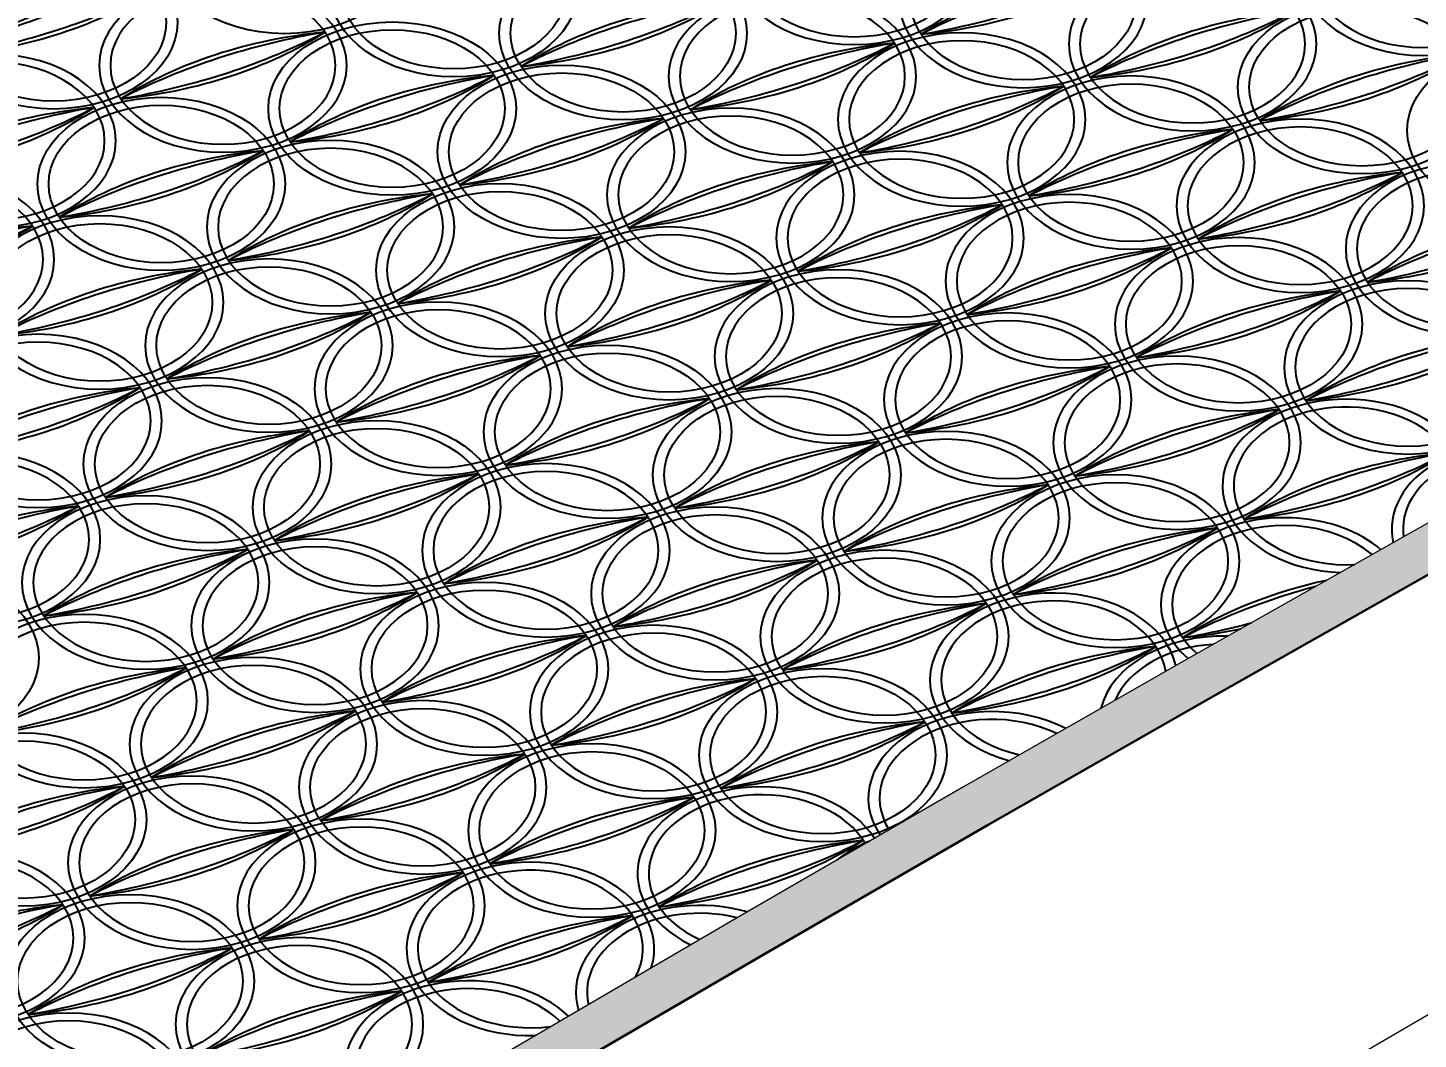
# Model space of a CAD drawing. Extents: x -2611510 to 954358, y -247163 to 181535.
# Drawn here: x 176017 to 182191, y 44740 to 49232 of the extents above; entities that cross this region are included whole.
import ezdxf

# ---------------------------------------------------------------- set-up
doc = ezdxf.new("R2010")
doc.units = 0
doc.linetypes.add('CENTER', pattern=[2, 1.25, -0.25, 0.25, -0.25])
doc.layers.get('Defpoints').update_dxf_attribs({"color": 8})
for name, color, linetype, lineweight in [('标注', 3, 'Continuous', 18), ('桥 中心线', 5, 'CENTER', 15), ('桥 构造粗实', 1, 'Continuous', 30)]:
    doc.layers.add(name, color=color, linetype=linetype, lineweight=lineweight)
doc.styles.add('仿宋字', font='仿宋_GB2312.TTF', dxfattribs={"width": 0.7})
doc.dimstyles.new('750', dxfattribs={"dimscale": 0, "dimtxt": 2.5, "dimasz": 1, "dimexe": 1, "dimexo": 1, "dimgap": 0, "dimtad": 0, "dimdec": 0, "dimlfac": 0.1, "dimrnd": 0.1, "dimzin": 12, "dimdsep": 46, "dimtxsty": '仿宋字', "dimblk": 'OBLIQUE', "dimcen": -1, "dimclrd": 256, "dimclre": 256, "dimclrt": 256, "dimadec": 4, "dimazin": 0, "dimtp": 2, "dimtm": 3, "dimtfac": 0.5, "dimtdec": 0, "dimtmove": 2, "dimatfit": 3, "dimldrblk": 'OBLIQUE', "dimfxl": 3, "dimfxlon": 1, "dimtvp": 0.7, "dimtolj": 1, "dimtzin": 12, "dimarcsym": 0})

# ---------------------------------------------------------------- blocks, each defined once
blk = doc.blocks.new('332323')
at = {"color": 8}
for centre, major_axis in [((6524, 9735.4), (550, 0)), ((7275.7, 9543.9), (550, 0)), ((7275.7, 9543.9), (500, 0)), ((9804.6, 9495.5), (500, 0)), ((5498.6, 9400.7), (550, 0)), ((5498.6, 9400.7), (500, 0)), ((8027.5, 9352.4), (550, 0)), ((8027.5, 9352.4), (500, 0)), ((11308.1, 9112.5), (550, 0)), ((11308.1, 9112.5), (500, 0)), ((7002.1, 9017.7), (550, 0)), ((7002.1, 9017.7), (500, 0)), ((12059.9, 8920.9), (550, 0)), ((7753.9, 8826.1), (550, 0)), ((7753.9, 8826.1), (500, 0)), ((10282.8, 8777.8), (500, 0)), ((5976.7, 8683), (550, 0)), ((5976.7, 8683), (500, 0)), ((7480.3, 8299.9), (550, 0)), ((7480.3, 8299.9), (500, 0)), ((5703.1, 8156.7), (500, 0)), ((8232, 8108.4), (550, 0)), ((8232, 8108.4), (500, 0)), ((10760.9, 8060), (500, 0)), ((6454.9, 7965.2), (500, 0)), ((7958.4, 7582.1), (550, 0)), ((7958.4, 7582.1), (500, 0)), ((6181.3, 7439), (550, 0)), ((6181.3, 7439), (500, 0)), ((8710.1, 7390.6), (550, 0)), ((8710.1, 7390.6), (500, 0)), ((6933, 7247.5), (550, 0)), ((6933, 7247.5), (500, 0)), ((10213.7, 7007.6), (550, 0)), ((10213.7, 7007.6), (500, 0)), ((8436.5, 6864.4), (550, 0)), ((8436.5, 6864.4), (500, 0)), ((9188.3, 6672.9), (550, 0)), ((9188.3, 6672.9), (500, 0)), ((4882.3, 6578.1), (550, 0)), ((7411.2, 6529.7), (550, 0)), ((7411.2, 6529.7), (500, 0)), ((8914.7, 6146.6), (550, 0)), ((8914.7, 6146.6), (500, 0)), ((7137.5, 6003.5), (500, 0)), ((5360.4, 5860.3), (550, 0)), ((5360.4, 5860.3), (500, 0)), ((7889.3, 5811.9), (500, 0)), ((5838.6, 5142.5), (550, 0)), ((5838.6, 5142.5), (500, 0))]:
    blk.add_ellipse(centre, major_axis=major_axis, ratio=0.7, dxfattribs=at)
for centre, major_axis, start_param, end_param in [((9052.9, 9687.1), (-550, 0), 3.141593, 9.424778), ((9052.9, 9687.1), (-500, 0), 3.141593, 9.424778), ((11581.7, 9638.7), (-550, 0), 3.141593, 9.424778), ((11581.7, 9638.7), (-500, 0), 3.141593, 9.424778), ((9804.6, 9495.5), (-550, 0), 3.141593, 9.424778), ((10489.8, 8467), (1696.6, 0), 1.707987, 2.30627), ((10842.1, 7938.2), (-2505.2, 0), -1.335396, -0.933532), ((9119.4, 10524.1), (-1696.6, 0), 1.707987, 2.30627), ((8767.2, 11052.9), (2505.2, 0), -1.335396, -0.933532), ((10556.4, 9304), (-550, 0), 3.141593, 9.424778), ((10556.4, 9304), (-500, 0), 3.141593, 9.424778), ((6250.4, 9209.2), (-550, 0), 3.141593, 9.424778), ((6183.8, 8372.2), (1696.6, 0), 1.707987, 2.30627), ((6536.1, 7843.4), (2505.2, 0), 1.806196, 2.208061), ((4813.4, 10429.3), (-1696.6, 0), 1.707987, 2.30627), ((4461.2, 10958.1), (2505.2, 0), -1.335396, -0.933532), ((6250.4, 9209.2), (-500, 0), 3.141593, 9.424778), ((8779.2, 9160.8), (-550, 0), 3.141593, 9.424778), ((8779.2, 9160.8), (-500, 0), 3.141593, 9.424778), ((8712.7, 8323.8), (1696.6, 0), 1.707987, 2.30627), ((9064.9, 7795), (-2505.2, 0), -1.335396, -0.933532), ((7342.3, 10380.9), (-1696.6, 0), 1.707987, 2.30627), ((6990, 10909.7), (-2505.2, 0), 1.806196, 2.208061), ((11241.6, 8275.4), (1696.6, 0), 1.707987, 2.30627), ((11593.8, 7746.6), (-2505.2, 0), -1.335396, -0.933532), ((9871.2, 10332.6), (-1696.6, 0), 1.707987, 2.30627), ((9518.9, 10861.4), (2505.2, 0), -1.335396, -0.933532), ((6935.6, 8180.6), (1696.6, 0), 1.707987, 2.30627), ((7287.8, 7651.8), (-2505.2, 0), -1.335396, -0.933532), ((5565.2, 10237.8), (-1696.6, 0), 1.707987, 2.30627), ((5212.9, 10766.6), (2505.2, 0), -1.335396, -0.933532), ((9531, 8969.3), (-550, 0), 3.141593, 9.424778), ((9464.4, 8132.3), (-1696.6, 0), -1.433605, -0.835323), ((9816.7, 7603.5), (-2505.2, 0), -1.335396, -0.933532), ((8094.1, 10189.4), (1696.6, 0), -1.433605, -0.835323), ((7741.8, 10718.2), (2505.2, 0), -1.335396, -0.933532), ((9531, 8969.3), (-500, 0), 3.141593, 9.424778), ((5225, 8874.5), (-550, 0), 3.141593, 9.424778), ((5225, 8874.5), (-500, 0), 3.141593, 9.424778), ((11993.3, 8083.9), (-1696.6, 0), -1.433605, -0.835323), ((12345.6, 7555.1), (-2505.2, 0), -1.335396, -0.933532), ((10622.9, 10141), (1696.6, 0), -1.433605, -0.835323), ((10270.7, 10669.8), (-2505.2, 0), 1.806196, 2.208061), ((7687.3, 7989.1), (1696.6, 0), 1.707987, 2.30627), ((8039.6, 7460.3), (-2505.2, 0), -1.335396, -0.933532), ((6316.9, 10046.2), (-1696.6, 0), 1.707987, 2.30627), ((5964.7, 10575), (-2505.2, 0), 1.806196, 2.208061), ((10282.8, 8777.8), (-550, 0), 3.141593, 9.424778), ((10216.2, 7940.7), (-1696.6, 0), -1.433605, -0.835323), ((10568.4, 7411.9), (-2505.2, 0), -1.335396, -0.933532), ((8845.8, 9997.9), (-1696.6, 0), 1.707987, 2.30627), ((8493.5, 10526.7), (-2505.2, 0), 1.806196, 2.208061), ((5910.2, 7845.9), (-1696.6, 0), -1.433605, -0.835323), ((6262.4, 7317.1), (-2505.2, 0), -1.335396, -0.933532), ((4539.8, 9903.1), (1696.6, 0), -1.433605, -0.835323), ((4187.5, 10431.9), (-2505.2, 0), 1.806196, 2.208061), ((8505.6, 8634.6), (-550, 0), 3.141593, 9.424778), ((8439.1, 7797.6), (-1696.6, 0), -1.433605, -0.835323), ((8791.3, 7268.8), (2505.2, 0), 1.806196, 2.208061), ((7068.7, 9854.7), (-1696.6, 0), 1.707987, 2.30627), ((6716.4, 10383.5), (-2505.2, 0), 1.806196, 2.208061), ((8505.6, 8634.6), (-500, 0), 3.141593, 9.424778), ((11034.5, 8586.2), (-550, 0), 3.141593, 9.424778), ((10967.9, 7749.2), (1696.6, 0), 1.707987, 2.30627), ((11320.2, 7220.4), (-2505.2, 0), -1.335396, -0.933532), ((9597.6, 9806.3), (-1696.6, 0), 1.707987, 2.30627), ((9245.3, 10335.1), (-2505.2, 0), 1.806196, 2.208061), ((11034.5, 8586.2), (-500, 0), 3.141593, 9.424778), ((6661.9, 7654.4), (-1696.6, 0), -1.433605, -0.835323), ((7014.2, 7125.6), (-2505.2, 0), -1.335396, -0.933532), ((5291.6, 9711.5), (-1696.6, 0), 1.707987, 2.30627), ((4939.3, 10240.3), (2505.2, 0), -1.335396, -0.933532), ((6728.5, 8491.4), (-550, 0), 3.141593, 9.424778), ((6728.5, 8491.4), (-500, 0), 3.141593, 9.424778), ((9190.8, 7606), (1696.6, 0), 1.707987, 2.30627), ((9543.1, 7077.2), (-2505.2, 0), -1.335396, -0.933532), ((7820.4, 9663.2), (-1696.6, 0), 1.707987, 2.30627), ((7468.2, 10192), (2505.2, 0), -1.335396, -0.933532), ((9257.4, 8443.1), (-550, 0), 3.141593, 9.424778), ((9257.4, 8443.1), (-500, 0), 3.141593, 9.424778), ((11786.3, 8394.7), (-550, 0), 3.141593, 9.424778), ((4951.4, 8348.3), (-550, 0), 3.141593, 9.424778), ((11719.7, 7557.7), (1696.6, 0), 1.707987, 2.30627), ((12072, 7028.9), (-2505.2, 0), -1.335396, -0.933532), ((10349.3, 9614.8), (-1696.6, 0), 1.707987, 2.30627), ((9997.1, 10143.6), (2505.2, 0), -1.335396, -0.933532), ((11786.3, 8394.7), (-500, 0), 3.141593, 9.424778), ((4951.4, 8348.3), (-500, 0), 3.141593, 9.424778), ((7413.7, 7462.9), (1696.6, 0), 1.707987, 2.30627), ((7766, 6934.1), (-2505.2, 0), -1.335396, -0.933532), ((6043.3, 9520), (-1696.6, 0), 1.707987, 2.30627), ((5691.1, 10048.8), (2505.2, 0), -1.335396, -0.933532), ((9942.6, 7414.5), (1696.6, 0), 1.707987, 2.30627), ((10294.8, 6885.7), (-2505.2, 0), -1.335396, -0.933532), ((8572.2, 9471.6), (1696.6, 0), -1.433605, -0.835323), ((8219.9, 10000.4), (2505.2, 0), -1.335396, -0.933532), ((10009.1, 8251.5), (-550, 0), 3.141593, 9.424778), ((10009.1, 8251.5), (-500, 0), 3.141593, 9.424778), ((5703.1, 8156.7), (-550, 0), 3.141593, 9.424778), ((12471.4, 7366.1), (-1696.6, 0), -1.433605, -0.835323), ((12823.7, 6837.3), (-2505.2, 0), -1.335396, -0.933532), ((11101.1, 9423.3), (-1696.6, 0), 1.707987, 2.30627), ((10748.8, 9952.1), (2505.2, 0), -1.335396, -0.933532), ((5636.6, 7319.7), (1696.6, 0), 1.707987, 2.30627), ((5988.8, 6790.9), (-2505.2, 0), -1.335396, -0.933532), ((4266.2, 9376.8), (-1696.6, 0), 1.707987, 2.30627), ((3913.9, 9905.6), (2505.2, 0), -1.335396, -0.933532), ((8165.4, 7271.3), (1696.6, 0), 1.707987, 2.30627), ((8517.7, 6742.5), (-2505.2, 0), -1.335396, -0.933532), ((6795.1, 9328.5), (1696.6, 0), -1.433605, -0.835323), ((6442.8, 9857.3), (-2505.2, 0), 1.806196, 2.208061), ((10694.3, 7223), (-1696.6, 0), -1.433605, -0.835323), ((11046.6, 6694.2), (-2505.2, 0), -1.335396, -0.933532), ((9323.9, 9280.1), (-1696.6, 0), 1.707987, 2.30627), ((8971.7, 9808.9), (-2505.2, 0), 1.806196, 2.208061), ((10760.9, 8060), (-550, 0), 3.141593, 9.424778), ((6454.9, 7965.2), (-550, 0), 3.141593, 9.424778), ((6388.3, 7128.2), (1696.6, 0), 1.707987, 2.30627), ((6740.6, 6599.4), (-2505.2, 0), -1.335396, -0.933532), ((5017.9, 9185.3), (1696.6, 0), -1.433605, -0.835323), ((4665.7, 9714.1), (-2505.2, 0), 1.806196, 2.208061), ((8983.8, 7916.8), (-550, 0), 3.141593, 9.424778), ((8917.2, 7079.8), (-1696.6, 0), -1.433605, -0.835323), ((9269.5, 6551), (2505.2, 0), 1.806196, 2.208061), ((7546.8, 9136.9), (-1696.6, 0), 1.707987, 2.30627), ((7194.6, 9665.8), (-2505.2, 0), 1.806196, 2.208061), ((8983.8, 7916.8), (-500, 0), 3.141593, 9.424778), ((11512.6, 7868.5), (-550, 0), 3.141593, 9.424778), ((11512.6, 7868.5), (-500, 0), 3.141593, 9.424778), ((7206.6, 7773.7), (-550, 0), 3.141593, 9.424778), ((11446.1, 7031.4), (1696.6, 0), 1.707987, 2.30627), ((11798.3, 6502.6), (-2505.2, 0), -1.335396, -0.933532), ((10075.7, 9088.6), (-1696.6, 0), 1.707987, 2.30627), ((9723.4, 9617.4), (2505.2, 0), -1.335396, -0.933532), ((7140.1, 6936.6), (1696.6, 0), 1.707987, 2.30627), ((7492.3, 6407.8), (2505.2, 0), 1.806196, 2.208061), ((5769.7, 8993.8), (-1696.6, 0), 1.707987, 2.30627), ((5417.4, 9522.6), (2505.2, 0), -1.335396, -0.933532), ((7206.6, 7773.7), (-500, 0), 3.141593, 9.424778), ((9735.5, 7725.3), (-550, 0), 3.141593, 9.424778), ((9669, 6888.3), (-1696.6, 0), -1.433605, -0.835323), ((10021.2, 6359.5), (2505.2, 0), 1.806196, 2.208061), ((8298.6, 8945.4), (-1696.6, 0), 1.707987, 2.30627), ((7946.3, 9474.2), (-2505.2, 0), 1.806196, 2.208061), ((9735.5, 7725.3), (-500, 0), 3.141593, 9.424778), ((5429.5, 7630.5), (-550, 0), 3.141593, 9.424778), ((5429.5, 7630.5), (-500, 0), 3.141593, 9.424778), ((12197.8, 6839.9), (1696.6, 0), 1.707987, 2.30627), ((12550.1, 6311.1), (-2505.2, 0), -1.335396, -0.933532), ((10827.5, 8897.1), (1696.6, 0), -1.433605, -0.835323), ((10475.2, 9425.9), (-2505.2, 0), 1.806196, 2.208061), ((7891.8, 6745.1), (1696.6, 0), 1.707987, 2.30627), ((8244.1, 6216.3), (-2505.2, 0), -1.335396, -0.933532), ((6521.5, 8802.3), (-1696.6, 0), 1.707987, 2.30627), ((6169.2, 9331.1), (2505.2, 0), -1.335396, -0.933532), ((10487.3, 7533.8), (-550, 0), 3.141593, 9.424778), ((10420.7, 6696.7), (1696.6, 0), 1.707987, 2.30627), ((10773, 6167.9), (-2505.2, 0), -1.335396, -0.933532), ((9050.3, 8753.9), (1696.6, 0), -1.433605, -0.835323), ((8698.1, 9282.7), (2505.2, 0), -1.335396, -0.933532), ((10487.3, 7533.8), (-500, 0), 3.141593, 9.424778), ((6114.7, 6601.9), (1696.6, 0), 1.707987, 2.30627), ((6467, 6073.1), (-2505.2, 0), -1.335396, -0.933532), ((4744.3, 8659.1), (1696.6, 0), -1.433605, -0.835323), ((4392.1, 9187.9), (2505.2, 0), -1.335396, -0.933532), ((8643.6, 6553.6), (1696.6, 0), 1.707987, 2.30627), ((8995.8, 6024.8), (-2505.2, 0), -1.335396, -0.933532), ((7273.2, 8610.7), (1696.6, 0), -1.433605, -0.835323), ((6920.9, 9139.5), (-2505.2, 0), 1.806196, 2.208061), ((11239, 7342.3), (-550, 0), 9.254257, 14.090623), ((11239, 7342.3), (500, 0), 5.99165, 11.070342), ((11172.5, 6505.2), (1696.6, 0), 1.707987, 2.30627), ((11524.7, 5976.4), (-2505.2, 0), -1.335396, -0.933532), ((9802.1, 8562.4), (-1696.6, 0), 1.707987, 2.30627), ((9449.8, 9091.2), (-2505.2, 0), 1.806196, 2.208061), ((6866.5, 6410.4), (-1696.6, 0), -1.433605, -0.835323), ((7218.7, 5881.6), (-2505.2, 0), -1.335396, -0.933532), ((5496.1, 8467.6), (1696.6, 0), -1.433605, -0.835323), ((5143.8, 8996.4), (-2505.2, 0), 1.806196, 2.208061), ((9395.3, 6362), (-1696.6, 0), -1.433605, -0.835323), ((9747.6, 5833.2), (2505.2, 0), 1.806196, 2.208061), ((8025, 8419.2), (1696.6, 0), -1.433605, -0.835323), ((7672.7, 8948), (2505.2, 0), -1.335396, -0.933532), ((9461.9, 7199.1), (-550, 0), 3.141593, 9.424778), ((9461.9, 7199.1), (-500, 0), 3.141593, 9.424778), ((11990.8, 7150.7), (-550, 0), 4.331953, 6.441543), ((5155.9, 7104.3), (-550, 0), 3.141593, 9.424778), ((11924.2, 6313.7), (1696.6, 0), 1.707987, 2.30627), ((12276.5, 5784.9), (-2505.2, 0), -1.335396, -0.933532), ((10553.8, 8370.8), (-1696.6, 0), 1.707987, 2.30627), ((10201.6, 8899.6), (2505.2, 0), -1.335396, -0.933532), ((11990.8, 7150.7), (-500, 0), 4.389762, 6.38318), ((5155.9, 7104.3), (-500, 0), 3.141593, 9.424778), ((7684.8, 7055.9), (-550, 0), 3.141593, 9.424778), ((7618.2, 6218.9), (1696.6, 0), 1.707987, 2.30627), ((7970.5, 5690.1), (2505.2, 0), 1.806196, 2.208061), ((6247.8, 8276), (-1696.6, 0), 1.707987, 2.30627), ((5895.6, 8804.8), (2505.2, 0), -1.335396, -0.933532), ((7684.8, 7055.9), (-500, 0), 3.141593, 9.424778), ((5907.7, 6912.8), (-550, 0), 3.141593, 9.424778), ((10147.1, 6170.5), (1696.6, 0), 1.707987, 2.30627), ((10499.4, 5641.7), (-2505.2, 0), -1.335396, -0.933532), ((8776.7, 8227.7), (-1696.6, 0), 1.707987, 2.30627), ((8424.5, 8756.5), (2505.2, 0), -1.335396, -0.933532), ((5841.1, 6075.7), (1696.6, 0), 1.707987, 2.30627), ((6193.4, 5546.9), (2505.2, 0), 1.806196, 2.208061), ((4470.7, 8132.9), (-1696.6, 0), 1.707987, 2.30627), ((4118.4, 8661.7), (2505.2, 0), -1.335396, -0.933532), ((5907.7, 6912.8), (-500, 0), 3.141593, 9.424778), ((10965.4, 6816), (550, 0), 0.682135, 3.817801), ((8370, 6027.3), (1696.6, 0), 1.707987, 2.30627), ((8722.2, 5498.5), (-2505.2, 0), -1.335396, -0.933532), ((6999.6, 8084.5), (-1696.6, 0), 1.707987, 2.30627), ((6647.3, 8613.3), (2505.2, 0), -1.335396, -0.933532), ((10965.4, 6816), (500, 0), 0.68244, 3.817324), ((6659.4, 6721.2), (-550, 0), 3.141593, 9.424778), ((10898.8, 5979), (-1696.6, 0), -1.433605, -0.835323), ((11251.1, 5450.2), (-2505.2, 0), -1.335396, -0.933532), ((9528.5, 8036.1), (1696.6, 0), -1.433605, -0.835323), ((9176.2, 8564.9), (-2505.2, 0), 1.806196, 2.208061), ((6592.8, 5884.2), (1696.6, 0), 1.707987, 2.30627), ((6945.1, 5355.4), (-2505.2, 0), -1.335396, -0.933532), ((5222.5, 7941.3), (-1696.6, 0), 1.707987, 2.30627), ((4870.2, 8470.1), (2505.2, 0), -1.335396, -0.933532), ((6659.4, 6721.2), (-500, 0), 3.141593, 9.424778), ((9121.7, 5835.8), (1696.6, 0), 1.707987, 2.30627), ((9474, 5307), (-2505.2, 0), -1.335396, -0.933532), ((7751.3, 7893), (-1696.6, 0), 1.707987, 2.30627), ((7399.1, 8421.8), (-2505.2, 0), 1.806196, 2.208061), ((11650.6, 5787.4), (-1696.6, 0), -1.271992, -0.835323), ((7344.6, 5692.6), (1696.6, 0), 1.707987, 2.30627), ((7696.9, 5163.8), (-2505.2, 0), -1.335396, -0.933532), ((5974.2, 7749.8), (1696.6, 0), -1.433605, -0.835323), ((5622, 8278.6), (-2505.2, 0), 1.806196, 2.208061), ((9940, 6481.3), (-550, 0), 3.30598, 7.487846), ((12002.9, 5258.6), (-2505.2, 0), -1.203389, -0.933532), ((9873.5, 5644.3), (-1696.6, 0), -1.433605, -0.835323), ((10225.7, 5115.5), (2505.2, 0), 1.806196, 2.208061), ((8503.1, 7701.4), (-1696.6, 0), 1.707987, 2.30627), ((8150.8, 8230.2), (-2505.2, 0), 1.806196, 2.208061), ((9940, 6481.3), (-500, 0), 3.2477, 7.546125), ((5634, 6386.5), (-550, 0), 3.141593, 9.424778), ((5634, 6386.5), (-500, 0), 3.141593, 9.424778), ((9928, 8373.4), (-2505.2, 0), 1.806196, 1.933866), ((8096.4, 5501.1), (1696.6, 0), 1.707987, 2.30627), ((8448.6, 4972.3), (-2505.2, 0), -1.335396, -0.933532), ((6726, 7558.3), (-1696.6, 0), 1.707987, 2.30627), ((6373.7, 8087.1), (2505.2, 0), -1.335396, -0.933532), ((8162.9, 6338.2), (-550, 0), 3.141593, 9.424778), ((8162.9, 6338.2), (-500, 0), 3.141593, 9.424778), ((10691.8, 6289.8), (-550, 0), 4.675084, 6.115614), ((10280.2, 7844.6), (-1696.6, 0), 1.707987, 1.864309), ((10625.2, 5452.8), (1696.6, 0), 1.707987, 2.30627), ((10977.5, 4923.9), (-2505.2, 0), -1.335396, -0.933532), ((9254.9, 7509.9), (-1696.6, 0), 1.707987, 2.30627), ((8902.6, 8038.7), (2505.2, 0), -1.335396, -0.933532), ((10691.8, 6289.8), (-500, 0), 4.799067, 5.992307), ((6385.8, 6195), (-550, 0), 3.141593, 9.424778), ((6385.8, 6195), (-500, 0), 3.141593, 9.424778), ((6319.2, 5358), (1696.6, 0), 1.707987, 2.30627), ((6671.5, 4829.1), (2505.2, 0), 1.806196, 2.208061), ((4948.9, 7415.1), (-1696.6, 0), 1.707987, 2.30627), ((4596.6, 7943.9), (2505.2, 0), -1.335396, -0.933532), ((8848.1, 5309.6), (1696.6, 0), 1.707987, 2.30627), ((9200.4, 4780.8), (-2505.2, 0), -1.335396, -0.933532), ((7477.7, 7366.7), (-1696.6, 0), 1.707987, 2.30627), ((7125.5, 7895.5), (2505.2, 0), -1.335396, -0.933532), ((7137.5, 6003.5), (-550, 0), 3.141593, 9.424778), ((9666.4, 5955.1), (550, 0), 0.934466, 3.58116), ((7071, 5166.4), (1696.6, 0), 1.707987, 2.30627), ((7423.2, 4637.6), (-2505.2, 0), -1.335396, -0.933532), ((5700.6, 7223.6), (-1696.6, 0), 1.707987, 2.30627), ((5348.3, 7752.4), (2505.2, 0), -1.335396, -0.933532), ((9666.4, 5955.1), (500, 0), 0.96008, 3.555502), ((9599.9, 5118.1), (-1696.6, 0), -1.433605, -0.835323), ((9952.1, 4589.3), (-2505.2, 0), -1.335396, -0.933532), ((8229.5, 7175.2), (1696.6, 0), -1.433605, -0.835323), ((7877.2, 7704), (-2505.2, 0), 1.806196, 2.208061), ((7889.3, 5811.9), (-550, 0), 3.141593, 9.424778), ((7822.7, 4974.9), (1696.6, 0), 1.707987, 2.30627), ((8175, 4446.1), (-2505.2, 0), -1.335396, -0.933532), ((6452.4, 7032), (1696.6, 0), -1.433605, -0.835323), ((6100.1, 7560.8), (-2505.2, 0), 1.806196, 2.208061), ((6112.2, 5668.8), (-550, 0), 3.141593, 9.424778), ((6045.6, 4831.7), (-1696.6, 0), -1.433605, -0.835323), ((6397.9, 4302.9), (-2505.2, 0), -1.335396, -0.933532), ((4675.2, 6888.9), (-1696.6, 0), 1.707987, 2.30627), ((4323, 7417.7), (-2505.2, 0), 1.806196, 2.208061), ((6112.2, 5668.8), (-500, 0), 3.141593, 9.424778), ((8641.1, 5620.4), (-550, 0), 3.559864, 7.24764), ((8574.5, 4783.4), (1696.6, 0), 1.707987, 2.30627), ((8926.8, 4254.6), (2505.2, 0), 1.806196, 2.208061), ((7204.1, 6840.5), (-1696.6, 0), 1.707987, 2.30627), ((6851.8, 7369.3), (2505.2, 0), -1.335396, -0.933532), ((8641.1, 5620.4), (-500, 0), 3.531898, 7.275339), ((6797.4, 4640.2), (1696.6, 0), 1.707987, 2.30627), ((7149.6, 4111.4), (2505.2, 0), 1.806196, 2.208061), ((5427, 6697.3), (-1696.6, 0), 1.707987, 2.30627), ((5074.7, 7226.1), (2505.2, 0), -1.335396, -0.933532), ((6863.9, 5477.2), (-550, 0), 3.141593, 9.424778), ((6863.9, 5477.2), (-500, 0), 3.141593, 9.424778), ((9326.2, 4591.8), (1696.6, 0), 1.707987, 2.30627), ((9678.5, 4063), (-2505.2, 0), -1.335396, -0.933532), ((7955.9, 6649), (-1696.6, 0), 1.707987, 2.30627), ((7603.6, 7177.8), (2505.2, 0), -1.335396, -0.933532), ((9392.8, 5428.9), (550, 0), 2.089269, 2.432151), ((5086.8, 5334.1), (-550, 0), 3.141593, 9.424778), ((5086.8, 5334.1), (-500, 0), 3.141593, 9.424778), ((7615.7, 5285.7), (550, 0), 6.063308, 11.035167), ((7549.1, 4448.7), (1696.6, 0), 1.707987, 2.30627), ((7901.4, 3919.9), (-2505.2, 0), -1.335396, -0.933532), ((6178.7, 6505.8), (1696.6, 0), -1.433605, -0.835323), ((5826.5, 7034.6), (2505.2, 0), -1.335396, -0.933532), ((7615.7, 5285.7), (500, 0), 5.919355, 11.17912), ((8367.4, 5094.2), (550, 0), 1.178396, 3.35329), ((5772, 4305.5), (1696.6, 0), 1.707987, 2.30627), ((6124.3, 3776.7), (-2505.2, 0), -1.335396, -0.933532), ((4401.6, 6362.6), (1696.6, 0), -1.433605, -0.835323), ((4049.4, 6891.4), (-2505.2, 0), 1.806196, 2.208061), ((8300.9, 4257.1), (-1696.6, 0), -1.433605, -0.835323), ((8653.1, 3728.3), (-2505.2, 0), -1.335396, -0.933532), ((6930.5, 6314.3), (1696.6, 0), -1.433605, -0.835323), ((6578.2, 6843.1), (-2505.2, 0), 1.806196, 2.208061), ((8367.4, 5094.2), (500, 0), 1.232099, 3.300005), ((6590.3, 4951), (-550, 0), 3.141593, 9.424778), ((6523.7, 4114), (-1696.6, 0), -1.433605, -0.835323), ((6876, 3585.2), (2505.2, 0), 1.806196, 2.208061), ((5153.4, 6171.1), (-1696.6, 0), 1.707987, 2.30627), ((4801.1, 6699.9), (-2505.2, 0), 1.806196, 2.208061), ((6590.3, 4951), (-500, 0), 3.141593, 9.424778), ((7342.1, 4759.5), (-550, 0), 3.775058, 7.047833), ((7342.1, 4759.5), (-500, 0), 3.768869, 7.054253), ((7275.5, 3922.4), (1696.6, 0), 1.707987, 2.30627), ((7627.8, 3393.6), (2505.2, 0), 1.806196, 2.208061), ((5905.1, 5979.6), (-1696.6, 0), 1.707987, 2.30627), ((5552.9, 6508.4), (2505.2, 0), -1.335396, -0.933532), ((5564.9, 4616.3), (-550, 0), 3.141593, 9.424778), ((5564.9, 4616.3), (-500, 0), 3.141593, 9.424778)]:
    blk.add_ellipse(centre, major_axis=major_axis, ratio=0.7, start_param=start_param, end_param=end_param, dxfattribs=at)
blk = doc.blocks.new('_Oblique')
at = {"color": 0, "linetype": 'ByBlock', "lineweight": -2}
blk.add_line((-0.5, -0.5), (0.5, 0.5), dxfattribs=at)
blk = doc.blocks.new('*D303')
at = {"layer": 'Defpoints', "color": 0, "transparency": 16777216}
for p in [(191281.5, 73637.3), (191281.5, 40163.4), (172281.5, 31212.6)]:
    blk.add_point(p, dxfattribs=at)
at = {"layer": '标注', "lineweight": -2, "transparency": 16777216}
for p, q in [((172281.5, 71637.3), (172281.5, 74637.3)), ((191281.5, 71637.3), (191281.5, 74637.3)), ((172281.5, 73637.3), (191281.5, 73637.3))]:
    blk.add_line(p, q, dxfattribs=at)
at = {"layer": '标注', "lineweight": -2, "transparency": 16777216, "xscale": 1000.0000020837, "yscale": 1000.0000020837, "zscale": 1000.0000020837, "rotation": 180}
blk.add_blockref('_Oblique', (172281.5, 73637.3), dxfattribs=at)
at = {"layer": '标注', "lineweight": -2, "transparency": 16777216, "xscale": 1000.0000020837, "yscale": 1000.0000020837, "zscale": 1000.0000020837}
blk.add_blockref('_Oblique', (191281.5, 73637.3), dxfattribs=at)
at = {"layer": '标注', "transparency": 16777216, "insert": (181781.5, 75387.3), "char_height": 2500, "attachment_point": 5, "style": '仿宋字'}
blk.add_mtext('\\A1;1900', dxfattribs=at)
blk = doc.blocks.new('*D348')
at = {"layer": 'Defpoints', "color": 0}
for p in [(374281.5, 83145.3), (170281.5, 72374.9), (374281.5, 37143.4)]:
    blk.add_point(p, dxfattribs=at)
at = {"layer": '标注', "lineweight": -2}
for p, q in [((170281.5, 81145.3), (170281.5, 84145.3)), ((374281.5, 81145.3), (374281.5, 84145.3)), ((170281.5, 83145.3), (374281.5, 83145.3))]:
    blk.add_line(p, q, dxfattribs=at)
at = {"layer": '标注', "lineweight": -2, "xscale": 1000.0000020837, "yscale": 1000.0000020837, "zscale": 1000.0000020837, "rotation": 180}
blk.add_blockref('_Oblique', (170281.5, 83145.3), dxfattribs=at)
at = {"layer": '标注', "lineweight": -2, "xscale": 1000.0000020837, "yscale": 1000.0000020837, "zscale": 1000.0000020837}
blk.add_blockref('_Oblique', (374281.5, 83145.3), dxfattribs=at)
at = {"layer": '标注', "insert": (272281.5, 84810.2), "char_height": 2500, "attachment_point": 5, "style": '仿宋字'}
blk.add_mtext('\\A1;20400', dxfattribs=at)

msp = doc.modelspace()

# ---------------------------------------------------------------- hatches: boundary and pattern name
h = msp.add_hatch(color=8)
h.paths.add_polyline_path([(155492.8, 43527.9), (156491.3, 43991.6), (157489.8, 44451.2), (158488.3, 44906.9), (159486.8, 45358.6), (160485.3, 45806.3), (161483.8, 46250), (162482.3, 46689.8), (163480.7, 47125.5), (164479.2, 47557.3), (165477.6, 47985.1), (166476.1, 48408.9), (167474.5, 48828.8), (168473, 49244.6), (169471.4, 49656.5), (170469.8, 50064.4), (171468.2, 50468.3), (172466.6, 50868.2), (173465, 51264.1), (174463.4, 51656.1), (175461.8, 52044.1), (176460.2, 52428.1), (177458.6, 52808.1), (178456.9, 53184.1), (179455.3, 53556.1), (180453.6, 53924.2), (181452, 54288.3), (182450.3, 54648.4), (183448.7, 55004.5), (184447, 55356.7), (185445.3, 55704.8), (186443.6, 56049), (187441.9, 56389.2), (188440.2, 56725.4), (189438.5, 57057.7), (190436.8, 57385.9), (191435.1, 57710.2), (192433.4, 58030.5), (193431.7, 58346.8), (194429.9, 58659.1), (195428.2, 58967.5), (196426.5, 59271.9), (197424.7, 59572.2), (198422.9, 59868.7), (199421.2, 60161.1), (200419.4, 60449.5), (201417.6, 60734), (202415.9, 61014.5), (203414.1, 61291), (204412.3, 61563.5), (205410.5, 61832.1), (206408.7, 62096.7), (207406.9, 62357.2), (208405.1, 62613.8), (209403.3, 62866.5), (210401.4, 63115.1), (211399.6, 63359.8), (212397.8, 63600.5), (213396, 63837.2), (214394.1, 64069.9), (215392.3, 64298.7), (216390.4, 64523.5), (217388.6, 64744.3), (218386.7, 64961.1), (219384.8, 65173.9), (220383, 65382.8), (221381.1, 65587.6), (222379.2, 65788.5), (223377.3, 65985.5), (224375.5, 66178.4), (225373.6, 66367.4), (226371.7, 66552.3), (227369.8, 66733.3), (228367.9, 66910.4), (229188.8, 67052.7, -0.929118), (229333.4, 66268.1), (229281.5, 66254.5), (228281.5, 65986.8), (227281.5, 65712.7), (226281.5, 65432.2), (225281.5, 65145.5), (224281.5, 64852.4), (223281.5, 64553), (222281.5, 64247.2), (221281.5, 63935.1), (220281.5, 63616.7), (219281.5, 63291.9), (218281.5, 62960.8), (217281.5, 62623.4), (216281.5, 62279.6), (215281.5, 61929.5), (214281.5, 61573.1), (213281.5, 61210.4), (212281.5, 60841.3), (211281.5, 60465.9), (210281.5, 60084.2), (209281.5, 59696.2), (208281.5, 59301.8), (207281.5, 58901.1), (206281.5, 58494.1), (205281.5, 58080.7), (204281.5, 57661), (203281.5, 57235), (202281.5, 56802.7), (201281.5, 56364.1), (200281.5, 55919.1), (199281.5, 55467.8), (198281.5, 55010.2), (197281.5, 54546.3), (196281.5, 54076), (195281.5, 53599.5), (194281.5, 53116.6), (193281.5, 52627.4), (192281.5, 52131.9), (191281.5, 51630), (190281.5, 51121.8), (189281.5, 50607.4), (188281.5, 50086.6), (187281.5, 49559.5), (186281.5, 49026), (185281.5, 48486.3), (184281.5, 47940.2), (183281.5, 47387.9), (182281.5, 46829.2), (181281.5, 46264.2), (180281.5, 45692.8), (179281.5, 45115.2), (178281.5, 44531.3), (177281.5, 43941), (176281.5, 43344.4), (175281.5, 42741.5), (174281.5, 42132.3), (173281.5, 41516.8), (173025.6, 41357.7), (152285.9, 41168.6, -0.759516), (152072.4, 41909.1), (152497.2, 42113.1), (153495.8, 42588.7), (154494.3, 43060.3)])
h.paths.add_polyline_path([(173176.3, 41686.9), (172967.7, 41557.2), (152284.1, 41368.6, -0.74253), (152170, 41734.1), (152583.5, 41932.7), (153581.5, 42408), (154579.4, 42879.3), (155577.3, 43346.7), (156575.3, 43810.1), (157573.2, 44269.4), (158571.1, 44724.8), (159569, 45176.2), (160566.8, 45623.7), (161564.7, 46067.1), (162562.6, 46506.6), (163560.4, 46942.1), (164558.3, 47373.6), (165556.1, 47801.2), (166553.9, 48224.7), (167551.7, 48644.3), (168549.5, 49059.9), (169547.3, 49471.5), (170545.1, 49879.1), (171542.9, 50282.7), (172540.7, 50682.4), (173538.4, 51078.1), (174536.2, 51469.8), (175533.9, 51857.5), (176531.7, 52241.3), (177529.4, 52621), (178527.1, 52996.8), (179524.8, 53368.6), (180522.5, 53736.4), (181520.2, 54100.3), (182517.9, 54460.1), (183515.5, 54816), (184513.2, 55167.9), (185510.8, 55515.9), (186508.5, 55859.8), (187506.1, 56199.8), (188503.7, 56535.8), (189501.3, 56867.8), (190499, 57195.8), (191496.6, 57519.9), (192494.1, 57839.9), (193491.7, 58156), (194489.3, 58468.1), (195486.9, 58776.3), (196484.4, 59080.4), (197482, 59380.6), (198479.5, 59676.8), (199477.1, 59969), (200474.6, 60257.3), (201472.1, 60541.6), (202469.6, 60821.8), (203467.1, 61098.2), (204464.6, 61370.5), (205462.1, 61638.9), (206459.6, 61903.2), (207457.1, 62163.6), (208454.5, 62420.1), (209452, 62672.5), (210449.4, 62921), (211446.9, 63165.5), (212444.3, 63406), (213441.7, 63642.5), (214439.2, 63875.1), (215436.6, 64103.7), (216434, 64328.3), (217431.4, 64548.9), (218428.8, 64765.5), (219426.2, 64978.2), (220423.6, 65186.9), (221420.9, 65391.6), (222418.3, 65592.4), (223415.7, 65789.2), (224413, 65982), (225410.4, 66170.8), (226407.7, 66355.6), (227405.1, 66536.5), (228402.4, 66713.4), (229180.7, 66848.3, -1.002467), (229282.8, 66461.6), (229230.3, 66447.9), (228229.2, 66179.8), (227228.1, 65905.4), (226226.9, 65624.7), (225225.8, 65337.6), (224224.7, 65044.2), (223223.6, 64744.4), (222222.5, 64438.3), (221221.4, 64125.8), (220220.3, 63807.1), (219219.2, 63482), (218218.1, 63150.5), (217217, 62812.7), (216215.9, 62468.6), (215214.9, 62118.1), (214213.8, 61761.3), (213212.8, 61398.2), (212211.7, 61028.8), (211210.7, 60653), (210209.7, 60270.9), (209208.6, 59882.4), (208207.6, 59487.6), (207206.6, 59086.5), (206205.6, 58679.1), (205204.6, 58265.3), (204203.6, 57845.2), (203202.6, 57418.8), (202201.6, 56986.1), (201200.7, 56547), (200199.7, 56101.6), (199198.8, 55649.9), (198197.8, 55191.9), (197196.9, 54727.5), (196195.9, 54256.8), (195195, 53779.8), (194194.1, 53296.5), (193193.2, 52806.8), (192192.2, 52310.8), (191191.3, 51808.5), (190190.4, 51299.9), (189189.6, 50785), (188188.7, 50263.7), (187187.8, 49736.2), (186186.9, 49202.3), (185186.1, 48662.1), (184185.2, 48115.5), (183184.4, 47562.7), (182183.5, 47003.5), (181182.7, 46438.1), (180181.9, 45866.3), (179181.1, 45288.2), (178180.2, 44703.7), (177179.4, 44113), (176178.6, 43515.9), (175177.8, 42912.6), (174177.1, 42302.9)], flags=16)

# ---------------------------------------------------------------- linework, layer by layer
at = {"layer": '桥 中心线', "color": 8, "ltscale": 3000}
msp.add_lwpolyline([(186281.5, 47134.2), (185281.5, 46579), (184281.5, 46017.4), (183281.5, 45449.3), (182281.5, 44874.8), (181281.5, 44293.9), (180281.5, 43706.6), (179281.5, 43112.9), (178281.5, 42512.7), (177281.5, 41906.1), (176281.5, 41293.1), (175281.5, 40673.7), (174281.5, 40047.9), (173281.5, 39415.6), (172281.5, 38777)], dxfattribs=at)
at = {"layer": '桥 构造粗实', "color": 252, "lineweight": 15}
msp.add_lwpolyline([(186186.9, 49202.3), (185186.1, 48662.1), (184185.2, 48115.5), (183184.4, 47562.7), (182183.5, 47003.5), (181182.7, 46438.1), (180181.9, 45866.3), (179181.1, 45288.2), (178180.2, 44703.7), (177179.4, 44113), (176178.6, 43515.9), (175177.8, 42912.6), (174177.1, 42302.9), (173176.3, 41686.9), (172967.7, 41557.2)], dxfattribs=at)
at = {"layer": '桥 构造粗实'}
for points in [[(186281.5, 49026), (185281.5, 48486.3), (184281.5, 47940.2), (183281.5, 47387.9), (182281.5, 46829.2), (181281.5, 46264.2), (180281.5, 45692.8), (179281.5, 45115.2), (178281.5, 44531.3), (177281.5, 43941), (176281.5, 43344.4), (175281.5, 42741.5), (174281.5, 42132.3), (173281.5, 41516.8), (172281.5, 40895), (171281.5, 40266.9), (170632.7, 39855.3)], [(186281.5, 49026), (185281.5, 48486.3), (184281.5, 47940.2), (183281.5, 47387.9), (182281.5, 46829.2), (181281.5, 46264.2), (180281.5, 45692.8), (179281.5, 45115.2), (178281.5, 44531.3), (177281.5, 43941), (176281.5, 43344.4), (175281.5, 42741.5), (174281.5, 42132.3), (173281.5, 41516.8), (173025.6, 41357.7)]]:
    msp.add_lwpolyline(points, dxfattribs=at)

# ---------------------------------------------------------------- block references
msp.add_blockref('332323', (170632.7, 39855.3))

# ---------------------------------------------------------------- dimensions: what is measured, and where the dimension line sits
at = {"layer": '标注'}
for base, p1, p2, picture, middle in [((374281.5, 83145.3), (170281.5, 72374.9), (374281.5, 37143.4), '*D348', (272281.5, 84810.2)), ((191281.5, 73637.3), (172281.5, 31212.6), (191281.5, 40163.4), '*D303', (181781.5, 75387.3))]:
    dim = msp.add_linear_dim(base=base, p1=p1, p2=p2, dimstyle='750', override={"dimscale": 1000.000002, "dimfxl": 2}, dxfattribs=at)
    dim.commit()
    dim.dimension.update_dxf_attribs({"geometry": picture, "text_midpoint": middle})

doc.saveas('drawing.dxf')
